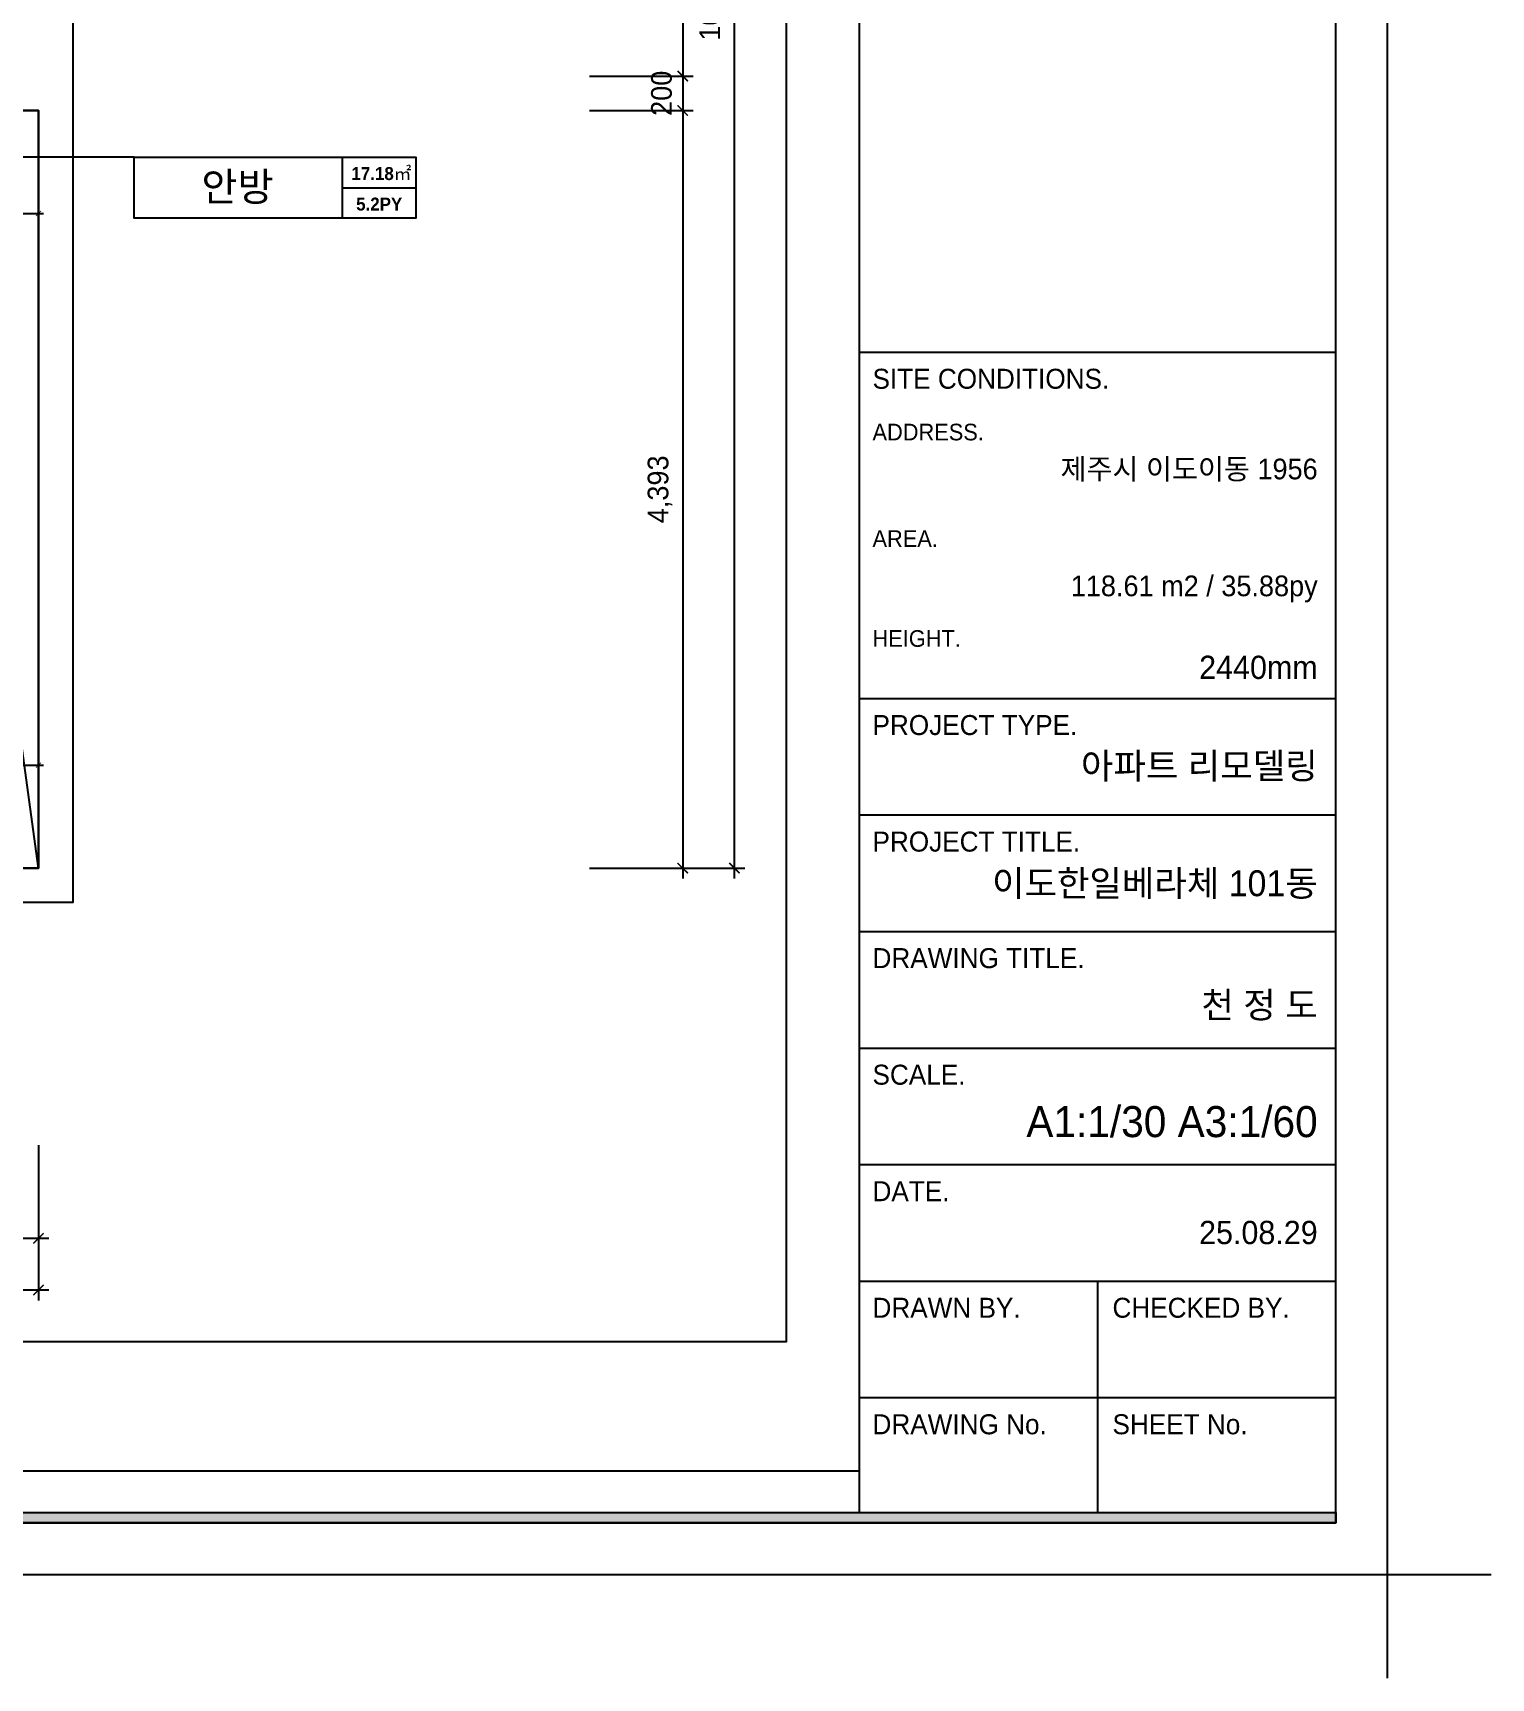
# Model space of a CAD drawing. Header units: millimetres. Extents: x 204923 to 257123, y 77248 to 107783.
# Drawn here: x 248670 to 257123, y 88763 to 98303 of the extents above; entities that cross this region are included whole.
import ezdxf
from ezdxf.enums import TextEntityAlignment as Align

# ---------------------------------------------------------------- set-up
doc = ezdxf.new("R2010")
doc.units = ezdxf.units.MM
doc.header["$LTSCALE"] = 30
doc.header["$PDMODE"] = 3
doc.layers.get('DEFPOINTS').update_dxf_attribs({"color": 248})
for name, color, linetype in [('0-ELC TEXT', 7, 'Continuous'), ('03-TEXT', 3, 'Continuous'), ('06-FUR', 6, 'Continuous'), ('07-DIM WAL', 5, 'Continuous'), ('2-con', 2, 'Continuous'), ('3.기호.계단선', 30, 'Continuous'), ('F-SYM', 7, 'Continuous'), ('FORM(YOURNAME)-11', 1, 'Continuous')]:
    doc.layers.add(name, color=color, linetype=linetype)
doc.styles.add('HY 울릉도 L', font='')
doc.styles.add('YOURNAME', font='HY울릉도M.TTF')
doc.styles.add('넥슨고딕', font='NEXONLv1GothicBold.ttf')
doc.styles.add('코레일둥고', font='Korail_Round_Gothic_Medium.ttf')
doc.styles.get('HY 울릉도 L').set_extended_font_data('HY울릉도L')
doc.dimstyles.new('30', dxfattribs={"dimscale": 30, "dimtxt": 2, "dimasz": 1, "dimexe": 1, "dimexo": 1, "dimgap": 1, "dimtad": 1, "dimdec": 0, "dimrnd": 0.05, "dimdsep": 46, "dimlunit": 6, "dimtxsty": 'HY 울릉도 L', "dimblk": 'ARCHTICK', "dimcen": 2.5, "dimdle": 1, "dimclrd": 133, "dimclre": 133, "dimclrt": 30, "dimadec": 0, "dimazin": 0, "dimtfac": 1, "dimtdec": 0, "dimtix": 1, "dimtmove": 2, "dimatfit": 3, "dimldrblk": 'ARCHTICK', "dimfxl": 1, "dimlwd": -1, "dimlwe": -1, "dimarcsym": 0})
doc.dimstyles.new('60', dxfattribs={"dimscale": 60, "dimtxt": 2, "dimasz": 1, "dimexe": 1, "dimexo": 1, "dimgap": 1, "dimtad": 1, "dimdec": 0, "dimrnd": 0.05, "dimdsep": 46, "dimlunit": 6, "dimtxsty": 'HY 울릉도 L', "dimblk": 'ARCHTICK', "dimcen": 2.5, "dimdle": 1, "dimclrd": 133, "dimclre": 133, "dimclrt": 30, "dimadec": 0, "dimazin": 0, "dimtfac": 1, "dimtdec": 0, "dimtix": 1, "dimtmove": 2, "dimatfit": 3, "dimldrblk": 'ARCHTICK', "dimfxl": 1, "dimlwd": -1, "dimlwe": -1, "dimarcsym": 0})

# ---------------------------------------------------------------- blocks, each defined once
blk = doc.blocks.new('FORM-PLAN')
at = {"layer": 'FORM(YOURNAME)-11'}
h = blk.add_hatch(color=256, dxfattribs=at)
h.dxf.hatch_style = 1
h.paths.add_polyline_path([(-71444, 55115), (10556, 55115), (10556, 54915), (-71444, 54915)])
h.paths.add_polyline_path([(-71444, -2085), (10556, -2085), (10556, -2285), (-71444, -2285)])
at = {"layer": 'DEFPOINTS', "color": 158}
for p, q in [((1346, 54915), (1346, -2085)), ((1346, -1285), (-71444, -1285))]:
    blk.add_line(p, q, dxfattribs=at)
for points in [[(-71444, -2285), (10556, -2285), (10556, 55115), (-71444, 55115)], [(-69444, 53115), (-64, 53115), (-64, 1215), (-69444, 1215)]]:
    blk.add_lwpolyline(points, close=True, dxfattribs=at)
at = {"layer": 'DEFPOINTS', "color": 1}
blk.add_lwpolyline([(11556, -5285), (11556, -3285), (13556, -3285)], dxfattribs=at)
at = {"layer": 'FORM(YOURNAME)-11', "color": 14}
for p, q in [((1346, 20344), (10556, 20344)), ((1346, 13651), (10556, 13651)), ((1346, 11398), (10556, 11398)), ((1346, 9146), (10556, 9146)), ((1346, 6893), (10556, 6893)), ((1346, 4641), (10556, 4641)), ((1346, 2388), (10556, 2388)), ((5951, 2388), (5951, -2085)), ((1346, 136), (10556, 136))]:
    blk.add_line(p, q, dxfattribs=at)
at = {"layer": 'FORM(YOURNAME)-11', "color": 250}
blk.add_lwpolyline([(-72444, -3285), (11556, -3285), (11556, 56115), (-72444, 56115)], close=True, dxfattribs=at)
at = {"layer": 'FORM(YOURNAME)-11'}
blk.add_lwpolyline([(-71444, -2085), (10556, -2085), (10556, -2285), (-71444, -2285)], close=True, dxfattribs=at)
at = {"layer": 'FORM(YOURNAME)-11', "color": 14, "style": 'YOURNAME'}
for s, height, p in [('SITE CONDITIONS.', 386.14, (1603, 19829)), ('PROJECT TYPE.', 386.14, (1603, 13136)), ('PROJECT TITLE.', 386.14, (1603, 10883)), ('DRAWING TITLE.', 386.14, (1603, 8631)), ('SCALE.', 386.1, (1603, 6378)), ('DATE.', 386.1, (1603, 4126)), ('DRAWN BY.', 386.1, (1603, 1873)), ('CHECKED BY.', 386.14, (6240, 1873)), ('DRAWING No.', 386.14, (1603, -379)), ('SHEET No.', 386.1, (6240, -379))]:
    blk.add_text(s, height=height, dxfattribs=at).set_placement(p, align=Align.MIDDLE_LEFT)
at = {"layer": 'FORM(YOURNAME)-11', "color": 251, "style": 'YOURNAME'}
for s, p in [('ADDRESS.', (1603, 18799)), ('AREA.', (1603, 16740)), ('HEIGHT.', (1603, 14809))]:
    blk.add_text(s, height=321.8, dxfattribs=at).set_placement(p, align=Align.MIDDLE_LEFT)
at = {"layer": 'FORM(YOURNAME)-11', "color": 3, "style": 'YOURNAME'}
for tag, height, p in [('1', 450, (9905, 18188)), ('2', 450, (9905, 17544)), ('3', 450, (9905, 16257)), ('4', 450, (9905, 14326)), ('5', 515, (9905, 12009)), ('6', 515, (9905, 9757)), ('7', 515, (9905, 7504)), ('8', 515, (9905, 5252)), ('9', 515, (9905, 2999)), ('10', 515, (5655, 811)), ('11', 515, (9905, 747)), ('12', 515, (5655, -1441)), ('13', 515, (9905, -1441))]:
    blk.add_attdef(tag, text='', height=height, dxfattribs=at).set_placement(p, align=Align.MIDDLE_RIGHT)
blk = doc.blocks.new('_ArchTick')
at = {"color": 0, "linetype": 'ByBlock', "const_width": 0.15}
blk.add_lwpolyline([(-0.5, -0.5), (0.5, 0.5)], dxfattribs=at)
blk = doc.blocks.new('*D309')
at = {"layer": '07-DIM WAL', "color": 133}
for p, q in [((244792.1, 91852.9), (244792.1, 91252.9)), ((248702.1, 91852.9), (248702.1, 91252.9)), ((244732.1, 91312.9), (248762.1, 91312.9))]:
    blk.add_line(p, q, dxfattribs=at)
at = {"layer": 'DEFPOINTS', "color": 0}
for p in [(244792.1, 91912.9), (248702.1, 91912.9), (248702.1, 91312.9)]:
    blk.add_point(p, dxfattribs=at)
at = {"layer": '07-DIM WAL', "color": 133, "xscale": 60, "yscale": 60, "zscale": 60, "rotation": 180}
blk.add_blockref('_ArchTick', (244792.1, 91312.9), dxfattribs=at)
at = {"layer": '07-DIM WAL', "color": 133, "xscale": 60, "yscale": 60, "zscale": 60}
blk.add_blockref('_ArchTick', (248702.1, 91312.9), dxfattribs=at)
at = {"layer": '07-DIM WAL', "color": 30, "insert": (246747.1, 91444.9), "char_height": 120, "attachment_point": 5, "style": 'HY 울릉도 L'}
blk.add_mtext('3,910', dxfattribs=at)
blk = doc.blocks.new('*D310')
at = {"layer": '07-DIM WAL', "color": 133}
for p, q in [((236327.1, 91852.9), (236327.1, 90952.9)), ((248702.1, 91852.9), (248702.1, 90952.9)), ((248762.1, 91012.9), (236267.1, 91012.9))]:
    blk.add_line(p, q, dxfattribs=at)
at = {"layer": 'DEFPOINTS', "color": 0}
for p in [(236327.1, 91912.9), (248702.1, 91912.9), (236327.1, 91012.9)]:
    blk.add_point(p, dxfattribs=at)
at = {"layer": '07-DIM WAL', "color": 133, "xscale": 60, "yscale": 60, "zscale": 60, "rotation": 180}
blk.add_blockref('_ArchTick', (236327.1, 91012.9), dxfattribs=at)
at = {"layer": '07-DIM WAL', "color": 133, "xscale": 60, "yscale": 60, "zscale": 60}
blk.add_blockref('_ArchTick', (248702.1, 91012.9), dxfattribs=at)
at = {"layer": '07-DIM WAL', "color": 30, "insert": (242514.6, 91144.9), "char_height": 120, "attachment_point": 5, "style": 'HY 울릉도 L'}
blk.add_mtext('12,375', dxfattribs=at)
blk = doc.blocks.new('*D324')
at = {"layer": '07-DIM WAL', "color": 133}
for p, q in [((251896.6, 103536.4), (252796.6, 103536.4)), ((252736.6, 93399.4), (252736.6, 103596.4)), ((251896.6, 93459.4), (252796.6, 93459.4))]:
    blk.add_line(p, q, dxfattribs=at)
at = {"layer": 'DEFPOINTS', "color": 0}
for p in [(251836.6, 103536.4), (252736.6, 103536.4), (251836.6, 93459.4)]:
    blk.add_point(p, dxfattribs=at)
at = {"layer": '07-DIM WAL', "color": 133, "xscale": 60, "yscale": 60, "zscale": 60}
for p, rotation in [((252736.6, 103536.4), 90), ((252736.6, 93459.4), 270)]:
    blk.add_blockref('_ArchTick', p, dxfattribs=dict(at, rotation=rotation))
at = {"layer": '07-DIM WAL', "color": 30, "insert": (252604.7, 98497.9), "char_height": 120, "attachment_point": 5, "rotation": 90, "style": 'HY 울릉도 L'}
blk.add_mtext('10,077', dxfattribs=at)
blk = doc.blocks.new('*D329')
at = {"layer": '07-DIM WAL', "color": 133}
for p, q in [((252436.6, 99367.4), (252436.6, 97992.4)), ((251896.6, 99307.4), (252496.6, 99307.4)), ((251896.6, 98052.4), (252496.6, 98052.4))]:
    blk.add_line(p, q, dxfattribs=at)
at = {"layer": 'DEFPOINTS', "color": 0}
for p in [(251836.6, 99307.4), (251836.6, 98052.4), (252436.6, 98052.4)]:
    blk.add_point(p, dxfattribs=at)
at = {"layer": '07-DIM WAL', "color": 133, "xscale": 60, "yscale": 60, "zscale": 60}
for p, rotation in [((252436.6, 99307.4), 90), ((252436.6, 98052.4), 270)]:
    blk.add_blockref('_ArchTick', p, dxfattribs=dict(at, rotation=rotation))
at = {"layer": '07-DIM WAL', "color": 30, "insert": (252304.7, 98679.9), "char_height": 120, "attachment_point": 5, "rotation": 90, "style": 'HY 울릉도 L'}
blk.add_mtext('1,255', dxfattribs=at)
blk = doc.blocks.new('*D330')
at = {"layer": '07-DIM WAL', "color": 133}
for p, q in [((252436.6, 98112.4), (252436.6, 97792.4)), ((251896.6, 98052.4), (252496.6, 98052.4)), ((251896.6, 97852.4), (252496.6, 97852.4))]:
    blk.add_line(p, q, dxfattribs=at)
at = {"layer": 'DEFPOINTS', "color": 0}
for p in [(251836.6, 98052.4), (251836.6, 97852.4), (252436.6, 97852.4)]:
    blk.add_point(p, dxfattribs=at)
at = {"layer": '07-DIM WAL', "color": 133, "xscale": 60, "yscale": 60, "zscale": 60}
for p, rotation in [((252436.6, 98052.4), 270), ((252436.6, 97852.4), 90)]:
    blk.add_blockref('_ArchTick', p, dxfattribs=dict(at, rotation=rotation))
at = {"layer": '07-DIM WAL', "color": 30, "insert": (252314.1, 97952.4), "char_height": 120, "attachment_point": 5, "rotation": 90, "style": 'HY 울릉도 L'}
blk.add_mtext('200', dxfattribs=at)
blk = doc.blocks.new('*D331')
at = {"layer": '07-DIM WAL', "color": 133}
for p, q in [((252436.6, 97912.4), (252436.6, 93399.4)), ((251896.6, 97852.4), (252496.6, 97852.4)), ((251896.6, 93459.4), (252496.6, 93459.4))]:
    blk.add_line(p, q, dxfattribs=at)
at = {"layer": 'DEFPOINTS', "color": 0}
for p in [(251836.6, 97852.4), (251836.6, 93459.4), (252436.6, 93459.4)]:
    blk.add_point(p, dxfattribs=at)
at = {"layer": '07-DIM WAL', "color": 133, "xscale": 60, "yscale": 60, "zscale": 60}
for p, rotation in [((252436.6, 97852.4), 90), ((252436.6, 93459.4), 270)]:
    blk.add_blockref('_ArchTick', p, dxfattribs=dict(at, rotation=rotation))
at = {"layer": '07-DIM WAL', "color": 30, "insert": (252304.6, 95655.9), "char_height": 120, "attachment_point": 5, "rotation": 90, "style": 'HY 울릉도 L'}
blk.add_mtext('4,393', dxfattribs=at)
blk = doc.blocks.new('*D627')
at = {"layer": '07-DIM WAL', "color": 133}
for p, q in [((248102.1, 94085.9), (248102.1, 94085.9)), ((248702.1, 94085.9), (248702.1, 94085.9)), ((248072.1, 94055.9), (248732.1, 94055.9))]:
    blk.add_line(p, q, dxfattribs=at)
at = {"layer": 'DEFPOINTS', "color": 0}
for p in [(248102.1, 94055.9), (248702.1, 94055.9), (248702.1, 94055.9)]:
    blk.add_point(p, dxfattribs=at)
at = {"layer": '07-DIM WAL', "color": 133, "xscale": 30, "yscale": 30, "zscale": 30, "rotation": 180}
blk.add_blockref('_ArchTick', (248102.1, 94055.9), dxfattribs=at)
at = {"layer": '07-DIM WAL', "color": 133, "xscale": 30, "yscale": 30, "zscale": 30}
blk.add_blockref('_ArchTick', (248702.1, 94055.9), dxfattribs=at)
at = {"layer": '07-DIM WAL', "color": 30, "insert": (248402.1, 94117.1), "char_height": 60, "attachment_point": 5, "style": 'HY 울릉도 L'}
blk.add_mtext('600', dxfattribs=at)
blk = doc.blocks.new('*D637')
at = {"layer": '07-DIM WAL', "color": 133}
for p, q in [((247572.1, 97255.9), (248732.1, 97255.9)), ((247602.1, 97285.9), (247602.1, 97285.9)), ((248702.1, 97285.9), (248702.1, 97285.9))]:
    blk.add_line(p, q, dxfattribs=at)
at = {"layer": 'DEFPOINTS', "color": 0}
for p in [(247602.1, 97255.9), (248702.1, 97255.9), (248702.1, 97255.9)]:
    blk.add_point(p, dxfattribs=at)
at = {"layer": '07-DIM WAL', "color": 133, "xscale": 30, "yscale": 30, "zscale": 30, "rotation": 180}
blk.add_blockref('_ArchTick', (247602.1, 97255.9), dxfattribs=at)
at = {"layer": '07-DIM WAL', "color": 133, "xscale": 30, "yscale": 30, "zscale": 30}
blk.add_blockref('_ArchTick', (248702.1, 97255.9), dxfattribs=at)
at = {"layer": '07-DIM WAL', "color": 30, "insert": (248152.1, 97321.8), "char_height": 60, "attachment_point": 5, "style": 'HY 울릉도 L'}
blk.add_mtext('1,100', dxfattribs=at)
blk = doc.blocks.new('cdr')
at = {"layer": '2-con'}
for p, q in [((222087.1, 97852.4), (222902.1, 97852.4)), ((222902.1, 97852.4), (222902.1, 93459.4)), ((222902.1, 93459.4), (222292.1, 93459.4))]:
    blk.add_line(p, q, dxfattribs=at)
blk.add_lwpolyline([(221017.1, 103736.5), (223332.1, 103736.5), (223332.1, 101817.4), (223102.1, 101817.4), (223102.1, 93259.4), (222292.1, 93259.4)], dxfattribs=at)
blk = doc.blocks.new('cjswjdeh')
at = {"layer": '06-FUR', "color": 8}
blk.add_lwpolyline([(277821.8, 96129.3), (277821.8, 100522.3), (277221.8, 100522.3), (277221.8, 96129.3), (277821.8, 96129.3), (277221.8, 100522.3)], dxfattribs=at)
blk.add_blockref('cdr', (54919.7, 2670))

msp = doc.modelspace()

# ---------------------------------------------------------------- linework, layer by layer
at = {"layer": '0-ELC TEXT'}
for p, q in [((249257.2, 97581.2), (248094.8, 97581.2)), ((250464.4, 97227.4), (250464.4, 97581.2)), ((250464.4, 97404.3), (250889.1, 97404.3))]:
    msp.add_line(p, q, dxfattribs=at)
msp.add_lwpolyline([(249257.2, 97581.2), (250889.1, 97581.2), (250889.1, 97227.4), (249257.2, 97227.4)], close=True, dxfattribs=at)

# ---------------------------------------------------------------- block references
at = {"layer": '3.기호.계단선'}
msp.add_blockref('cjswjdeh', (-29119.7, -2670), dxfattribs=at)
at = {"layer": 'F-SYM'}
ref = msp.add_blockref('FORM-PLAN', (253055.9, 90348.4), dxfattribs=dict(at, xscale=0.3, yscale=0.3, zscale=0.3))
ref.add_attrib('4', '2440mm', dxfattribs={"layer": 'FORM(YOURNAME)-11', "color": 3, "height": 135, "style": 'YOURNAME'}).set_placement((256117.4, 94623.7), align=Align.MIDDLE_RIGHT)
ref.add_attrib('3', '118.61 m2 / 35.88py', dxfattribs={"layer": 'FORM(YOURNAME)-11', "color": 3, "height": 120, "style": 'YOURNAME'}).set_placement((256117.4, 95096.1), align=Align.MIDDLE_RIGHT)
ref.add_attrib('1', '제주시 이도이동 1956', dxfattribs={"layer": 'FORM(YOURNAME)-11', "color": 3, "height": 120, "style": 'YOURNAME'}).set_placement((256117.4, 95774), align=Align.MIDDLE_RIGHT)
ref.add_attrib('5', '아파트 리모델링', dxfattribs={"layer": 'FORM(YOURNAME)-11', "color": 3, "height": 150, "style": 'YOURNAME'}).set_placement((256117.4, 94052.4), align=Align.MIDDLE_RIGHT)
ref.add_attrib('6', '이도한일베라체 101동', dxfattribs={"layer": 'FORM(YOURNAME)-11', "color": 3, "height": 150, "style": 'YOURNAME'}).set_placement((256117.4, 93371.7), align=Align.MIDDLE_RIGHT)
ref.add_attrib('7', '천 정 도', dxfattribs={"layer": 'FORM(YOURNAME)-11', "color": 3, "height": 150, "style": 'YOURNAME'}).set_placement((256117.4, 92666.2), align=Align.MIDDLE_RIGHT)
ref.add_attrib('8', 'A1:1/30 A3:1/60', dxfattribs={"layer": 'FORM(YOURNAME)-11', "color": 3, "height": 180, "style": 'YOURNAME'}).set_placement((256117.4, 91989.7), align=Align.MIDDLE_RIGHT)
ref.add_attrib('9', '25.08.29', dxfattribs={"layer": 'FORM(YOURNAME)-11', "color": 3, "height": 135, "style": 'YOURNAME'}).set_placement((256117.4, 91346.8), align=Align.MIDDLE_RIGHT)

# ---------------------------------------------------------------- texts
at = {"layer": '03-TEXT'}
for s, height, style, p in [('안방', 166.67, '코레일둥고', (249855.8, 97327.7)), ('17.18㎡', 75, '넥슨고딕', (250690, 97449.4)), ('5.2PY', 75, '넥슨고딕', (250677.2, 97272.5))]:
    msp.add_text(s, height=height, dxfattribs=dict(at, style=style)).set_placement(p, align=Align.CENTER)

# ---------------------------------------------------------------- dimensions: what is measured, and where the dimension line sits
at = {"layer": '07-DIM WAL'}
for base, p1, p2, picture, middle in [((252736.6, 103536.4), (251836.6, 93459.4), (251836.6, 103536.4), '*D324', (252604.7, 98497.9)), ((252436.6, 98052.4), (251836.6, 99307.4), (251836.6, 98052.4), '*D329', (252304.7, 98679.9)), ((252436.6, 97852.4), (251836.6, 98052.4), (251836.6, 97852.4), '*D330', (252314.1, 97952.4)), ((252436.6, 93459.4), (251836.6, 97852.4), (251836.6, 93459.4), '*D331', (252304.6, 95655.9))]:
    dim = msp.add_linear_dim(base=base, p1=p1, p2=p2, angle=90, dimstyle='60', dxfattribs=at)
    dim.commit()
    dim.dimension.update_dxf_attribs({"geometry": picture, "text_midpoint": middle})
for base, p1, p2, picture, middle in [((248702.1, 97255.9), (247602.1, 97255.9), (248702.1, 97255.9), '*D637', (248152.1, 97321.8)), ((248702.1, 94055.9), (248102.1, 94055.9), (248702.1, 94055.9), '*D627', (248402.1, 94117.1))]:
    dim = msp.add_linear_dim(base=base, p1=p1, p2=p2, dimstyle='30', override={"dimfxl": 1.25}, dxfattribs=at)
    dim.commit()
    dim.dimension.update_dxf_attribs({"geometry": picture, "text_midpoint": middle})
for base, p1, p2, picture, middle in [((236327.1, 91012.9), (248702.1, 91912.9), (236327.1, 91912.9), '*D310', (242514.6, 91144.9)), ((248702.1, 91312.9), (244792.1, 91912.9), (248702.1, 91912.9), '*D309', (246747.1, 91444.9))]:
    dim = msp.add_linear_dim(base=base, p1=p1, p2=p2, dimstyle='60', dxfattribs=at)
    dim.commit()
    dim.dimension.update_dxf_attribs({"geometry": picture, "text_midpoint": middle})

doc.saveas('drawing.dxf')
